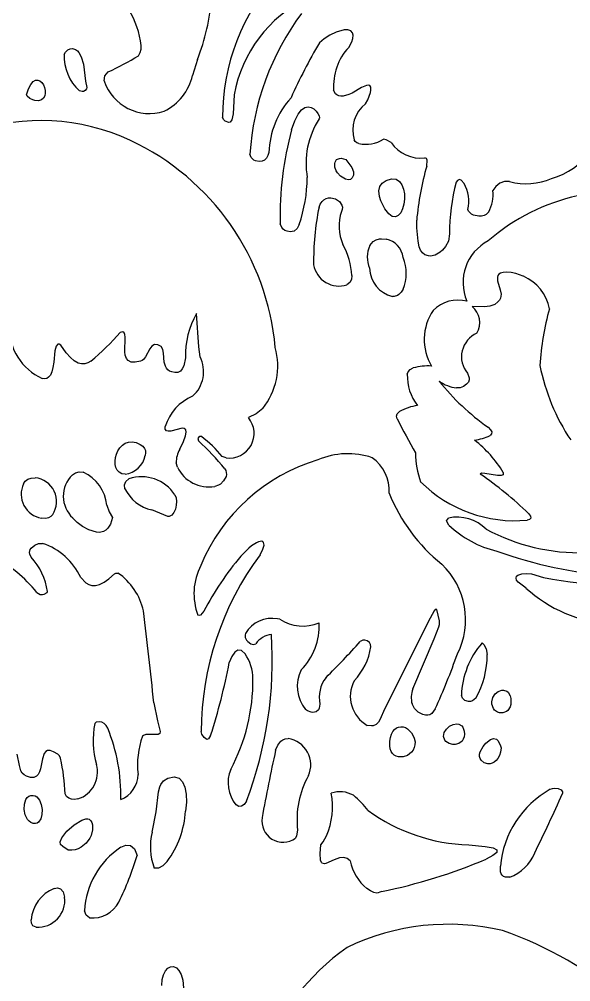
# Model space of a CAD drawing. Extents: x 0.98 to 3.75, y 0.23 to 4.49.
# Drawn here: x 1.986 to 2.549, y 1.894 to 2.877 of the extents above; entities that cross this region are included whole.
import ezdxf

# ---------------------------------------------------------------- set-up
doc = ezdxf.new("R2010")
doc.units = 0
doc.header["$MEASUREMENT"] = 0
doc.layers.add('Arc', color=6, linetype='CONTINUOUS')
doc.layers.add('Line', color=1, linetype='CONTINUOUS')

msp = doc.modelspace()

# ---------------------------------------------------------------- linework, layer by layer
at = {"layer": 'Arc', "color": 0, "true_color": 0x000000}
for centre, radius, start, end in [((2.40968, 2.77714), 0.21643, 137.80772, 179.99827), ((1.98276, 2.91087), 0.19938, -22.02113, -3.2654), ((2.33816, 2.77687), 0.13488, 115.77251, 170.09635), ((2.01167, 2.83705), 0.0996, 7.62685, 30.1445), ((2.48987, 2.72232), 0.26919, 143.33181, 176.34958), ((2.75728, 2.57696), 0.54084, 149.30226, 156.00184), ((2.07877, 2.83909), 0.04707, 177.35516, -132.20333), ((1.96892, 3.06308), 0.26272, -65.79569, -58.15488), ((2.3651, 2.80874), 0.05856, 137.30168, -175.94522), ((2.11876, 2.82963), 0.04878, -161.48237, -72.08093), ((2.1092, 2.83247), 0.05505, -63.49316, -13.44306), ((2.32675, 2.73887), 0.08608, 137.59549, 178.53605), ((2.36054, 2.76393), 0.03439, 128.23294, -163.2674), ((2.5061, 2.79266), 0.08134, -73.50386, -4.49668), ((2.0082, 2.55855), 0.21509, 64.95363, 152.01339), ((2.36096, 2.73011), 0.08248, 146.7087, -169.74607), ((2.59528, 2.67492), 0.34328, 164.91292, -178.90729), ((1.98926, 2.51907), 0.25888, 5.07271, 64.85653), ((2.33926, 2.784), 0.0345, -101.32539, -58.12945), ((2.39533, 2.77135), 0.036, -146.30796, -82.7163), ((2.68051, 2.6473), 0.29011, 163.9904, 175.12215), ((2.12334, 2.71748), 0.15647, -18.62634, -0.75202), ((2.50336, 2.77283), 0.06365, -105.77368, -66.05296), ((2.63801, 2.65753), 0.21311, 165.52424, 179.87068), ((2.40993, 2.6916), 0.03477, -14.44853, 30.90554), ((2.60048, 2.49474), 0.20708, 73.92126, 131.0389), ((2.43009, 2.69874), 0.03939, -27.67968, 4.95358), ((2.55103, 2.63121), 0.26479, 168.24472, -178.96936), ((2.36064, 2.66611), 0.04832, 162.31839, -157.02006), ((2.2522, 2.61163), 0.07321, 2.92699, 29.11118), ((2.36951, 2.63399), 0.02852, 154.84761, -157.19033), ((2.35643, 2.63177), 0.02119, 5.5987, 79.78583), ((2.48681, 2.60834), 0.04808, 117.62305, -156.54144), ((2.33898, 2.61772), 0.04178, -22.77157, 22.68979), ((2.3121, 2.63101), 0.02622, -169.99063, -71.90321), ((2.37428, 2.62413), 0.03108, -177.78627, -104.23933), ((2.48237, 2.57309), 0.04536, 10.86253, 66.70619), ((2.43348, 2.55502), 0.0354, 74.89921, 135.53104), ((2.23897, 2.53456), 0.08354, 149.80257, -177.98361), ((2.45187, 2.55021), 0.05274, 145.84787, -149.08623), ((2.43476, 2.56733), 0.02114, -30.55572, 51.36345), ((2.80869, 2.50464), 0.2921, 164.71745, 176.24115), ((2.03349, 2.56335), 0.05824, 179.42475, -114.51759), ((1.90816, 2.71309), 0.23851, -50.81951, -40.71965), ((2.46342, 2.53252), 0.02624, 113.50068, -140.0866), ((2.1799, 2.52337), 0.06975, -38.69104, 15.4555), ((2.14008, 2.51736), 0.03386, -47.90241, 26.63548), ((2.40303, 2.46676), 0.05647, 86.35354, 105.4738), ((2.72505, 2.56506), 0.21189, -168.76791, -146.3364), ((2.42978, 2.51286), 0.04792, 177.63975, -141.27343), ((2.43771, 2.541), 0.04068, -124.94004, -97.78162), ((2.60514, 2.66), 0.2441, -141.3822, -125.23463), ((2.18147, 2.44723), 0.04873, 112.55636, 163.08455), ((2.40166, 2.42389), 0.0597, 98.92871, 117.77559), ((2.20037, 2.45433), 0.02516, -97.83826, 39.75465), ((3.47421, 3.04482), 1.24397, -152.43387, -150.60987), ((2.11159, 2.36661), 0.10363, 38.19748, 54.56949), ((2.44348, 2.50184), 0.05482, -82.68008, -65.36642), ((2.37344, 2.34933), 0.12475, 31.46601, 51.87253), ((2.17181, 2.42526), 0.02571, 149.81635, -177.62808), ((1.92545, 2.19118), 0.3529, 40.03167, 46.41399), ((2.09105, 2.43626), 0.02372, -83.31311, -10.66272), ((2.34415, 2.24798), 0.18724, 106.63578, 157.56522), ((2.32117, 2.35484), 0.07874, 71.52508, 112.889), ((2.32101, 2.39543), 0.04235, -2.72437, 53.63628), ((2.47494, 2.43387), 0.0846, 179.68665, -159.86629), ((2.17926, 2.43525), 0.03553, -154.23594, -80.18152), ((1.99947, 2.38475), 0.02439, -33.00651, 83.88991), ((2.06116, 2.39019), 0.03038, 134.10151, -133.27037), ((2.03281, 2.37624), 0.04275, 6.35751, 64.48843), ((2.11074, 2.36944), 0.04059, 33.16493, 108.66157), ((2.21915, 2.07086), 0.41611, 46.49569, 55.26491), ((2.01295, 2.39241), 0.02514, 155.52679, -100.38643), ((2.1301, 2.41575), 0.04062, -153.74311, -102.85974), ((2.49206, 2.50269), 0.13753, -134.59079, -84.95036), ((2.53101, 2.46123), 0.18089, -157.98028, -129.04532), ((2.43222, 2.32482), 0.04391, 46.50139, 100.86462), ((2.49895, 2.43996), 0.10893, -133.28728, -103.64863), ((2.5576, 2.53212), 0.19959, -118.47401, -88.24987), ((1.98848, 2.2791), 0.06632, 25.07047, 71.37249), ((2.47841, 2.14788), 0.30702, 143.51835, 179.62922), ((2.62471, 2.75442), 0.44678, -109.81658, -78.69958), ((1.89094, 2.20045), 0.14527, 39.05077, 62.01116), ((1.9485, 2.28275), 0.06699, 8.74934, 42.35623), ((2.2264, 2.29087), 0.06226, 152.69079, -159.17515), ((2.46409, 2.11855), 0.32842, 140.17581, 151.99211), ((2.36366, 2.26427), 0.07773, -26.76215, 46.60056), ((2.0505, 2.2593), 0.06364, 12.53072, 55.44768), ((2.61937, 2.84044), 0.54228, -100.4691, -84.85023), ((2.5995, 2.40252), 0.1434, -132.28489, -94.54266), ((-6.7565, 1.22193), 8.93119, 6.153447, 6.759196), ((2.24327, 2.23488), 0.03062, 78.52507, 150.24237), ((2.27532, 2.30066), 0.04302, -123.16572, -67.40934), ((2.22875, 2.25745), 0.0632, -44.89177, 3.16558), ((1.8448, 2.22195), 0.39929, -20.98054, 3.90712), ((2.24623, 2.22606), 0.0233, 97.56664, 144.46235), ((1.65534, 2.85534), 0.91483, -45.29209, -42.12408), ((2.28258, 2.24553), 0.06277, -44.13301, -8.28507), ((2.52285, 2.18394), 0.0858, 138.81645, 178.03639), ((2.18198, 2.20423), 0.04237, -0.57252, 36.02212), ((1.79525, 2.45404), 0.67625, -24.54987, -19.41276), ((2.37452, 2.2281), 0.08894, -29.75219, 0.41709), ((1.59963, 2.33425), 0.61123, -17.95789, -10.73785), ((2.30631, 2.19612), 0.03681, 152.97742, -140.18651), ((2.03036, 2.20233), 0.194, -28.00255, 0.43563), ((2.32467, 2.18504), 0.03268, 141.99078, -167.5199), ((2.35804, 2.18595), 0.03431, 152.4341, -119.73824), ((2.41137, 2.18456), 0.02549, 159.48352, -165.356), ((2.15228, 2.14082), 0.09104, 169.00787, -164.34897), ((1.90136, 2.08355), 0.18827, -0.9392, 21.78637), ((2.19011, 2.11615), 0.08364, 159.73786, -173.15814), ((2.25613, 2.11595), 0.02722, -23.78073, 81.11579), ((1.82059, 2.07879), 0.21206, 2.02209, 11.93576), ((3.82059, 1.77963), 1.61181, 167.41681, 169.90994), ((2.03682, 2.10852), 0.02885, -71.97371, 15.57097), ((2.07899, 2.10645), 0.02808, -67.77848, -0.55177), ((2.23483, 2.09764), 0.03587, 157.70483, -140.78645), ((2.36013, 2.0603), 0.09083, 150.53948, -173.07936), ((2.22972, 2.07284), 0.07579, -22.86524, 10.72506), ((2.31323, 2.06012), 0.02831, 60.74145, 108.61512), ((2.26349, 2.00981), 0.09832, 37.12357, 49.71563), ((2.57651, 2.0037), 0.09998, 119.16461, 175.03075), ((1.21125, 2.66804), 1.45051, -26.27337, -23.62487), ((2.05805, 2.07507), 0.09774, -36.1831, -3.77877), ((2.45056, 2.22006), 0.18596, -125.75872, -91.83203), ((2.25507, 2.05856), 0.02164, 170.84023, -54.44963), ((2.18015, 2.03194), 0.06056, 165.33521, -159.36363), ((2.13663, 1.96185), 0.08443, 124.05463, 176.48819), ((2.47014, 2.0434), 0.04526, -68.8794, -22.65721), ((1.82837, 2.10475), 0.28929, -26.45117, -16.32018), ((2.37185, 2.02791), 0.04934, -168.3473, -129.18203), ((2.24678, 2.52668), 0.55093, -78.60423, -66.95356), ((2.03687, 1.95381), 0.03923, 113.30715, 174.28475), ((2.0047, 1.97773), 0.02763, -93.56429, 6.66559), ((2.06104, 1.98915), 0.02949, -96.66005, -26.71927), ((2.42404, 1.71469), 0.23847, 76.68335, 115.76033), ((2.35139, 1.5796), 0.38869, 49.29937, 70.83895), ((2.45257, 1.74045), 0.23064, 124.96312, 160.98772)]:
    msp.add_arc(centre, radius, start, end, dxfattribs=at)
at = {"layer": 'Line', "color": 0, "true_color": 0x000000}
for p, q in [((2.30274, 2.861), (2.2971, 2.8573)), ((2.30925, 2.86412), (2.30274, 2.861)), ((2.31737, 2.86641), (2.30925, 2.86412)), ((2.3213, 2.86638), (2.31737, 2.86641)), ((2.3241, 2.86531), (2.3213, 2.86638)), ((2.32584, 2.86339), (2.3241, 2.86531)), ((2.32657, 2.86078), (2.32584, 2.86339)), ((2.32635, 2.85766), (2.32657, 2.86078)), ((2.1102, 2.84662), (2.11039, 2.85027)), ((2.2971, 2.8573), (2.29222, 2.85306)), ((2.32206, 2.84846), (2.32525, 2.85422)), ((2.32525, 2.85422), (2.32635, 2.85766)), ((2.03175, 2.84127), (2.03294, 2.84356)), ((2.03294, 2.84356), (2.03536, 2.84585)), ((2.03536, 2.84585), (2.03767, 2.84709)), ((2.03767, 2.84709), (2.04014, 2.84739)), ((2.04014, 2.84739), (2.04321, 2.84617)), ((2.04321, 2.84617), (2.04512, 2.8448)), ((2.04512, 2.8448), (2.04672, 2.84312)), ((2.04672, 2.84312), (2.04912, 2.83894)), ((2.10754, 2.83991), (2.10928, 2.84317)), ((2.10928, 2.84317), (2.1102, 2.84662)), ((2.04912, 2.83894), (2.05123, 2.83121)), ((2.05123, 2.83121), (2.05336, 2.81403)), ((2.16759, 2.83611), (2.16275, 2.81968)), ((2.07325, 2.81926), (2.07663, 2.82346)), ((1.99526, 2.80615), (1.99759, 2.81064)), ((1.99759, 2.81064), (2.00001, 2.81348)), ((2.00001, 2.81348), (2.00242, 2.81488)), ((2.00242, 2.81488), (2.00474, 2.81505)), ((2.00474, 2.81505), (2.0069, 2.81419)), ((2.0069, 2.81419), (2.00881, 2.8125)), ((2.00881, 2.8125), (2.0104, 2.81019)), ((2.05336, 2.81403), (2.05465, 2.80733)), ((2.07251, 2.81413), (2.07325, 2.81926)), ((1.99308, 2.79981), (1.99526, 2.80615)), ((2.0104, 2.81019), (2.01158, 2.80747)), ((2.01158, 2.80747), (2.01227, 2.80454)), ((2.01239, 2.80161), (2.01187, 2.79888)), ((2.01227, 2.80454), (2.01239, 2.80161)), ((2.05008, 2.80337), (2.04715, 2.80423)), ((2.05147, 2.80355), (2.05008, 2.80337)), ((2.05323, 2.80444), (2.05147, 2.80355)), ((2.05437, 2.80599), (2.05323, 2.80444)), ((2.05465, 2.80733), (2.05437, 2.80599)), ((2.30868, 2.80107), (2.30669, 2.8046)), ((2.31011, 2.79982), (2.30868, 2.80107)), ((2.32563, 2.80181), (2.32215, 2.80017)), ((2.33518, 2.80744), (2.32563, 2.80181)), ((2.34009, 2.80959), (2.33518, 2.80744)), ((2.3426, 2.80989), (2.34009, 2.80959)), ((2.34175, 2.79474), (2.34435, 2.80233)), ((2.34356, 2.8096), (2.3426, 2.80989)), ((2.34474, 2.80796), (2.34356, 2.8096)), ((2.34435, 2.80233), (2.3448, 2.80468)), ((2.3448, 2.80468), (2.34474, 2.80796)), ((1.99381, 2.79856), (1.99308, 2.79981)), ((1.99663, 2.79632), (1.99381, 2.79856)), ((1.99955, 2.79474), (1.99663, 2.79632)), ((2.00167, 2.79409), (1.99955, 2.79474)), ((2.00559, 2.79396), (2.00167, 2.79409)), ((2.00855, 2.79485), (2.00559, 2.79396)), ((2.01061, 2.79656), (2.00855, 2.79485)), ((2.01187, 2.79888), (2.01061, 2.79656)), ((2.20528, 2.80007), (2.20425, 2.78064)), ((2.31185, 2.79896), (2.31011, 2.79982)), ((2.31391, 2.79853), (2.31185, 2.79896)), ((2.3163, 2.79856), (2.31391, 2.79853)), ((2.32215, 2.80017), (2.3163, 2.79856)), ((2.33926, 2.79094), (2.34175, 2.79474)), ((2.27056, 2.78018), (2.27403, 2.78451)), ((2.27403, 2.78451), (2.27746, 2.78688)), ((2.27746, 2.78688), (2.28075, 2.78762)), ((2.28075, 2.78762), (2.28381, 2.78707)), ((2.28381, 2.78707), (2.28654, 2.78556)), ((2.28654, 2.78556), (2.28885, 2.78343)), ((2.28885, 2.78343), (2.29064, 2.78101)), ((2.29064, 2.78101), (2.29183, 2.77864)), ((2.19419, 2.77483), (2.19324, 2.77715)), ((2.19593, 2.77301), (2.19419, 2.77483)), ((2.1996, 2.77169), (2.19593, 2.77301)), ((2.20115, 2.7722), (2.1996, 2.77169)), ((2.20284, 2.77448), (2.20115, 2.7722)), ((2.20425, 2.78064), (2.20284, 2.77448)), ((2.26383, 2.76427), (2.26712, 2.77354)), ((2.26712, 2.77354), (2.27056, 2.78018)), ((2.29183, 2.77864), (2.29232, 2.77665)), ((2.29232, 2.77665), (2.29202, 2.77538)), ((2.3288, 2.75235), (2.32761, 2.75403)), ((2.33042, 2.75105), (2.3288, 2.75235)), ((2.36029, 2.75416), (2.35748, 2.75471)), ((2.36538, 2.75138), (2.36029, 2.75416)), ((2.33249, 2.75018), (2.33042, 2.75105)), ((2.22247, 2.73589), (2.22122, 2.73946)), ((2.22509, 2.73337), (2.22247, 2.73589)), ((2.22702, 2.73259), (2.22509, 2.73337)), ((2.23076, 2.73193), (2.22702, 2.73259)), ((2.23379, 2.73223), (2.23076, 2.73193)), ((2.23621, 2.73339), (2.23379, 2.73223)), ((2.23811, 2.73532), (2.23621, 2.73339)), ((2.23957, 2.73792), (2.23811, 2.73532)), ((2.24069, 2.74107), (2.23957, 2.73792)), ((2.30813, 2.73139), (2.30973, 2.73389)), ((2.30973, 2.73389), (2.31254, 2.73514)), ((2.31254, 2.73514), (2.31439, 2.73519)), ((2.31439, 2.73519), (2.31901, 2.73387)), ((2.31901, 2.73387), (2.32519, 2.72591)), ((2.4013, 2.73489), (2.3999, 2.73565)), ((2.40199, 2.73321), (2.4013, 2.73489)), ((2.40165, 2.72731), (2.40199, 2.73321)), ((2.30778, 2.72981), (2.30813, 2.73139)), ((2.308, 2.72619), (2.30778, 2.72981)), ((2.30943, 2.72231), (2.308, 2.72619)), ((2.3106, 2.72039), (2.30943, 2.72231)), ((2.32519, 2.72591), (2.32689, 2.72138)), ((2.31386, 2.71683), (2.3106, 2.72039)), ((2.31863, 2.71389), (2.31386, 2.71683)), ((2.32201, 2.71325), (2.31863, 2.71389)), ((2.3238, 2.71367), (2.32201, 2.71325)), ((2.32577, 2.71535), (2.3238, 2.71367)), ((2.32682, 2.71802), (2.32577, 2.71535)), ((2.32689, 2.72138), (2.32682, 2.71802)), ((2.3562, 2.70977), (2.36031, 2.71251)), ((2.36031, 2.71251), (2.3659, 2.71413)), ((2.3659, 2.71413), (2.37042, 2.71372)), ((2.37042, 2.71372), (2.37392, 2.71163)), ((2.4332, 2.71257), (2.43167, 2.7108)), ((2.435, 2.71339), (2.4332, 2.71257)), ((2.43675, 2.71273), (2.435, 2.71339)), ((2.43977, 2.70946), (2.43675, 2.71273)), ((2.35276, 2.70213), (2.35375, 2.70624)), ((2.35375, 2.70624), (2.3562, 2.70977)), ((2.37392, 2.71163), (2.37646, 2.70822)), ((2.37646, 2.70822), (2.37811, 2.70383)), ((2.37811, 2.70383), (2.37893, 2.69882)), ((2.47221, 2.70647), (2.46933, 2.70214)), ((2.47644, 2.70984), (2.47221, 2.70647)), ((2.4811, 2.71137), (2.47644, 2.70984)), ((2.48606, 2.71158), (2.4811, 2.71137)), ((2.29482, 2.69105), (2.29685, 2.69292)), ((2.29685, 2.69292), (2.29911, 2.69414)), ((2.29911, 2.69414), (2.30151, 2.69478)), ((2.30151, 2.69478), (2.30397, 2.69488)), ((2.30397, 2.69488), (2.30873, 2.6937)), ((2.30873, 2.6937), (2.31269, 2.69104)), ((2.35333, 2.69617), (2.35276, 2.70213)), ((2.3549, 2.69165), (2.35333, 2.69617)), ((2.37897, 2.69353), (2.37831, 2.68833)), ((2.37893, 2.69882), (2.37897, 2.69353)), ((2.29179, 2.68516), (2.2931, 2.68848)), ((2.2931, 2.68848), (2.29482, 2.69105)), ((2.31269, 2.69104), (2.31517, 2.68733)), ((2.31548, 2.68303), (2.31461, 2.68079)), ((2.31517, 2.68733), (2.31564, 2.68523)), ((2.31564, 2.68523), (2.31548, 2.68303)), ((2.35901, 2.68359), (2.3549, 2.69165)), ((2.36291, 2.67841), (2.35901, 2.68359)), ((2.377, 2.68355), (2.37511, 2.67956)), ((2.37831, 2.68833), (2.377, 2.68355)), ((2.44449, 2.68113), (2.4436, 2.68293)), ((2.36653, 2.67577), (2.36291, 2.67841)), ((2.36981, 2.67531), (2.36653, 2.67577)), ((2.37269, 2.67669), (2.36981, 2.67531)), ((2.37511, 2.67956), (2.37269, 2.67669)), ((2.44729, 2.67825), (2.44449, 2.68113)), ((2.44929, 2.67722), (2.44729, 2.67825)), ((2.45477, 2.67617), (2.44929, 2.67722)), ((2.45777, 2.67625), (2.45477, 2.67617)), ((2.46024, 2.67676), (2.45777, 2.67625)), ((2.46222, 2.67766), (2.46024, 2.67676)), ((2.46497, 2.68044), (2.46222, 2.67766)), ((2.25377, 2.66439), (2.25206, 2.66838)), ((2.25518, 2.66281), (2.25377, 2.66439)), ((2.26938, 2.6635), (2.26632, 2.66094)), ((2.27162, 2.66751), (2.26938, 2.6635)), ((2.39145, 2.66422), (2.39145, 2.67197)), ((2.39284, 2.65056), (2.39145, 2.66422)), ((2.25703, 2.66156), (2.25518, 2.66281)), ((2.25936, 2.66069), (2.25703, 2.66156)), ((2.26222, 2.66024), (2.25936, 2.66069)), ((2.26441, 2.66033), (2.26222, 2.66024)), ((2.26632, 2.66094), (2.26441, 2.66033)), ((2.4249, 2.65801), (2.42379, 2.6505)), ((2.34369, 2.64611), (2.34698, 2.65012)), ((2.34698, 2.65012), (2.35, 2.65194)), ((2.35, 2.65194), (2.35364, 2.65293)), ((2.35364, 2.65293), (2.35568, 2.65309)), ((2.35568, 2.65309), (2.36019, 2.65263)), ((2.39409, 2.6449), (2.39284, 2.65056)), ((2.39542, 2.64155), (2.39409, 2.6449)), ((2.42102, 2.64523), (2.41783, 2.64145)), ((2.42379, 2.6505), (2.42102, 2.64523)), ((2.39732, 2.63874), (2.39542, 2.64155)), ((2.39993, 2.63667), (2.39732, 2.63874)), ((2.40339, 2.63553), (2.39993, 2.63667)), ((2.40549, 2.63536), (2.40339, 2.63553)), ((2.41028, 2.63614), (2.40549, 2.63536)), ((2.41539, 2.63924), (2.41028, 2.63614)), ((2.41783, 2.64145), (2.41539, 2.63924)), ((2.32531, 2.61537), (2.32477, 2.61157)), ((2.47429, 2.61541), (2.47377, 2.61379)), ((2.47538, 2.61677), (2.47429, 2.61541)), ((2.47714, 2.61783), (2.47538, 2.61677)), ((2.47968, 2.61856), (2.47714, 2.61783)), ((2.48309, 2.61892), (2.47968, 2.61856)), ((2.48787, 2.61867), (2.48309, 2.61892)), ((2.4928, 2.61761), (2.48787, 2.61867)), ((2.5003, 2.61475), (2.4928, 2.61761)), ((2.32314, 2.60845), (2.32024, 2.60609)), ((2.32477, 2.61157), (2.32314, 2.60845)), ((2.47377, 2.61379), (2.47402, 2.60996)), ((2.47402, 2.60996), (2.47679, 2.60095)), ((2.37182, 2.59518), (2.36852, 2.59413)), ((2.37324, 2.59606), (2.37182, 2.59518)), ((2.37564, 2.59844), (2.37324, 2.59606)), ((2.3775, 2.60155), (2.37564, 2.59844)), ((2.47679, 2.60095), (2.47767, 2.5964)), ((2.47767, 2.5964), (2.4771, 2.59223)), ((2.36852, 2.59413), (2.36664, 2.594)), ((2.47117, 2.58608), (2.46602, 2.5841)), ((2.47444, 2.58864), (2.47117, 2.58608)), ((2.47601, 2.59038), (2.47444, 2.58864)), ((2.4771, 2.59223), (2.47601, 2.59038)), ((2.16901, 2.54255), (2.16677, 2.57657)), ((2.46066, 2.58364), (2.44795, 2.58384)), ((2.46602, 2.5841), (2.46066, 2.58364)), ((2.09138, 2.55793), (2.08893, 2.5575)), ((2.0929, 2.55709), (2.09138, 2.55793)), ((2.0937, 2.55519), (2.0929, 2.55709)), ((2.09397, 2.55245), (2.0937, 2.55519)), ((2.02523, 2.54541), (2.02356, 2.5433)), ((2.02661, 2.54557), (2.02523, 2.54541)), ((2.02819, 2.54439), (2.02661, 2.54557)), ((2.09355, 2.53761), (2.09397, 2.55245)), ((2.02209, 2.53861), (2.02102, 2.52703)), ((2.02356, 2.5433), (2.02209, 2.53861)), ((2.03367, 2.53663), (2.02819, 2.54439)), ((2.03798, 2.53171), (2.03367, 2.53663)), ((2.09404, 2.53403), (2.09355, 2.53761)), ((2.11924, 2.5408), (2.11481, 2.5325)), ((2.12125, 2.54343), (2.11924, 2.5408)), ((2.1238, 2.54494), (2.12125, 2.54343)), ((2.12716, 2.54485), (2.1238, 2.54494)), ((2.13068, 2.54305), (2.12716, 2.54485)), ((2.13245, 2.54006), (2.13068, 2.54305)), ((2.13318, 2.53612), (2.13245, 2.54006)), ((2.13385, 2.52709), (2.13318, 2.53612)), ((2.17035, 2.53254), (2.16901, 2.54255)), ((2.02102, 2.52703), (2.02019, 2.52143)), ((2.04201, 2.52826), (2.03798, 2.53171)), ((2.04578, 2.52616), (2.04201, 2.52826)), ((2.04932, 2.52525), (2.04578, 2.52616)), ((2.05583, 2.52642), (2.05267, 2.52539)), ((2.05884, 2.52821), (2.05583, 2.52642)), ((2.09516, 2.53095), (2.09404, 2.53403)), ((2.09708, 2.52859), (2.09516, 2.53095)), ((2.10002, 2.52718), (2.09708, 2.52859)), ((2.10416, 2.52693), (2.10002, 2.52718)), ((2.10969, 2.52806), (2.10416, 2.52693)), ((2.11124, 2.52875), (2.10969, 2.52806)), ((2.11258, 2.52976), (2.11124, 2.52875)), ((2.11481, 2.5325), (2.11258, 2.52976)), ((2.13495, 2.52285), (2.13385, 2.52709)), ((2.15549, 2.53162), (2.15369, 2.52338)), ((2.01903, 2.51708), (2.01756, 2.51387)), ((2.02019, 2.52143), (2.01903, 2.51708)), ((2.05267, 2.52539), (2.04932, 2.52525)), ((2.13595, 2.52099), (2.13495, 2.52285)), ((2.13734, 2.51936), (2.13595, 2.52099)), ((2.1392, 2.51802), (2.13734, 2.51936)), ((2.14161, 2.51703), (2.1392, 2.51802)), ((2.14462, 2.51644), (2.14161, 2.51703)), ((2.14781, 2.51664), (2.14462, 2.51644)), ((2.15032, 2.51795), (2.14781, 2.51664)), ((2.15225, 2.52025), (2.15032, 2.51795)), ((2.15369, 2.52338), (2.15225, 2.52025)), ((2.3819, 2.51483), (2.38281, 2.51734)), ((2.38281, 2.51734), (2.38477, 2.51948)), ((2.38477, 2.51948), (2.38796, 2.52118)), ((2.44329, 2.51569), (2.44507, 2.51118)), ((2.01167, 2.51005), (2.00932, 2.51035)), ((2.01385, 2.51047), (2.01167, 2.51005)), ((2.01582, 2.5117), (2.01385, 2.51047)), ((2.01756, 2.51387), (2.01582, 2.5117)), ((2.4442, 2.50675), (2.44232, 2.50447)), ((2.44506, 2.50897), (2.4442, 2.50675)), ((2.44507, 2.51118), (2.44506, 2.50897)), ((2.43571, 2.50094), (2.4322, 2.5007)), ((2.4391, 2.50214), (2.43571, 2.50094)), ((2.44232, 2.50447), (2.4391, 2.50214)), ((2.23434, 2.47977), (2.22778, 2.47413)), ((2.3716, 2.4744), (2.37384, 2.47672)), ((2.22778, 2.47413), (2.21971, 2.47042)), ((2.3709, 2.47189), (2.3716, 2.4744)), ((2.37146, 2.46914), (2.3709, 2.47189)), ((2.13486, 2.45856), (2.13485, 2.46141)), ((2.13594, 2.45702), (2.13486, 2.45856)), ((2.13785, 2.45652), (2.13594, 2.45702)), ((2.14038, 2.45676), (2.13785, 2.45652)), ((2.15208, 2.45958), (2.14038, 2.45676)), ((2.15428, 2.45932), (2.15208, 2.45958)), ((2.15573, 2.45812), (2.15428, 2.45932)), ((2.15621, 2.45569), (2.15573, 2.45812)), ((2.46431, 2.46062), (2.4668, 2.45803)), ((2.4668, 2.45803), (2.46808, 2.45577)), ((2.15336, 2.44601), (2.1555, 2.45175)), ((2.1555, 2.45175), (2.15621, 2.45569)), ((2.16866, 2.45029), (2.16816, 2.44899)), ((2.16816, 2.44899), (2.16875, 2.4468)), ((2.17007, 2.45132), (2.16866, 2.45029)), ((2.17167, 2.45105), (2.17007, 2.45132)), ((2.46798, 2.45378), (2.46633, 2.45201)), ((2.46808, 2.45577), (2.46798, 2.45378)), ((2.08656, 2.4365), (2.08857, 2.43958)), ((2.08857, 2.43958), (2.09105, 2.44219)), ((2.09105, 2.44219), (2.09396, 2.44419)), ((2.09396, 2.44419), (2.09728, 2.44542)), ((2.09728, 2.44542), (2.10097, 2.44574)), ((2.10097, 2.44574), (2.10501, 2.44499)), ((2.10501, 2.44499), (2.10936, 2.44303)), ((2.10936, 2.44303), (2.11191, 2.44115)), ((2.11191, 2.44115), (2.1136, 2.43905)), ((2.1136, 2.43905), (2.11452, 2.43677)), ((2.14958, 2.43818), (2.15336, 2.44601)), ((2.08355, 2.42598), (2.08402, 2.42955)), ((2.08402, 2.42955), (2.08503, 2.43311)), ((2.08503, 2.43311), (2.08656, 2.4365)), ((2.11474, 2.43436), (2.11436, 2.43187)), ((2.11452, 2.43677), (2.11474, 2.43436)), ((2.19694, 2.4294), (2.19304, 2.43069)), ((2.08366, 2.42255), (2.08355, 2.42598)), ((2.08437, 2.41941), (2.08366, 2.42255)), ((2.08571, 2.4167), (2.08437, 2.41941)), ((2.14726, 2.41981), (2.14611, 2.42419)), ((2.19566, 2.41817), (2.19664, 2.41636)), ((1.99457, 2.40751), (1.99793, 2.40872)), ((1.99793, 2.40872), (2.00207, 2.409)), ((2.04001, 2.41201), (2.04331, 2.41413)), ((2.04331, 2.41413), (2.04707, 2.41512)), ((2.04707, 2.41512), (2.05122, 2.41482)), ((2.08772, 2.41458), (2.08571, 2.4167)), ((2.09041, 2.41319), (2.08772, 2.41458)), ((2.09381, 2.4127), (2.09041, 2.41319)), ((2.09466, 2.40527), (2.09775, 2.4079)), ((2.19697, 2.41041), (2.19445, 2.40581)), ((2.19664, 2.41636), (2.19736, 2.4125)), ((2.19736, 2.4125), (2.19697, 2.41041)), ((2.4577, 2.41363), (2.45624, 2.41282)), ((2.46084, 2.41349), (2.4577, 2.41363)), ((2.47405, 2.41123), (2.46084, 2.41349)), ((2.47764, 2.41117), (2.47405, 2.41123)), ((2.47978, 2.41211), (2.47764, 2.41117)), ((2.47985, 2.41445), (2.47978, 2.41211)), ((1.99007, 2.40282), (1.99196, 2.4055)), ((1.99196, 2.4055), (1.99457, 2.40751)), ((2.0932, 2.40187), (2.09466, 2.40527)), ((2.09368, 2.39778), (2.0932, 2.40187)), ((2.18921, 2.40134), (2.18532, 2.40024)), ((2.19105, 2.40242), (2.18921, 2.40134)), ((2.19445, 2.40581), (2.19105, 2.40242)), ((2.14472, 2.39165), (2.14594, 2.38865)), ((2.14594, 2.38865), (2.14638, 2.38494)), ((2.0753, 2.38097), (2.07768, 2.37429)), ((2.1461, 2.38091), (2.14516, 2.37696)), ((2.14638, 2.38494), (2.1461, 2.38091)), ((2.01801, 2.3694), (2.01566, 2.36801)), ((2.01993, 2.37146), (2.01801, 2.3694)), ((2.07768, 2.37429), (2.081, 2.36831)), ((2.081, 2.36831), (2.07885, 2.36157)), ((2.13739, 2.36944), (2.12106, 2.37615)), ((2.13887, 2.36952), (2.13739, 2.36944)), ((2.14149, 2.37087), (2.13887, 2.36952)), ((2.14361, 2.37348), (2.14149, 2.37087)), ((2.14516, 2.37696), (2.14361, 2.37348)), ((2.5056, 2.37268), (2.50755, 2.36991)), ((2.50755, 2.36991), (2.50784, 2.36787)), ((2.0129, 2.36742), (2.00842, 2.36768)), ((2.01566, 2.36801), (2.0129, 2.36742)), ((2.04476, 2.36334), (2.04033, 2.36807)), ((2.05028, 2.35922), (2.04476, 2.36334)), ((2.05695, 2.35588), (2.05028, 2.35922)), ((2.07885, 2.36157), (2.07632, 2.35758)), ((2.42189, 2.36511), (2.42394, 2.36794)), ((2.42426, 2.36066), (2.42189, 2.36511)), ((2.50665, 2.36649), (2.50417, 2.3657)), ((2.50784, 2.36787), (2.50665, 2.36649)), ((2.06483, 2.35347), (2.05695, 2.35588)), ((2.06783, 2.35317), (2.06483, 2.35347)), ((2.07188, 2.3541), (2.06783, 2.35317)), ((2.07425, 2.35555), (2.07188, 2.3541)), ((2.07632, 2.35758), (2.07425, 2.35555)), ((1.99805, 2.3373), (2.00156, 2.34024)), ((2.00156, 2.34024), (2.00556, 2.34179)), ((2.00556, 2.34179), (2.00967, 2.34195)), ((2.22298, 2.33951), (2.22014, 2.33716)), ((2.22793, 2.34273), (2.22298, 2.33951)), ((2.23, 2.34364), (2.22793, 2.34273)), ((2.23325, 2.34413), (2.23, 2.34364)), ((2.23439, 2.34374), (2.23325, 2.34413)), ((2.23519, 2.34294), (2.23439, 2.34374)), ((2.23448, 2.33597), (2.23565, 2.34018)), ((2.23565, 2.34018), (2.23519, 2.34294)), ((1.99636, 2.33261), (1.99702, 2.33574)), ((1.99661, 2.33104), (1.99636, 2.33261)), ((1.99801, 2.32789), (1.99661, 2.33104)), ((1.99702, 2.33574), (1.99805, 2.3373)), ((2.22014, 2.33716), (2.21185, 2.32889)), ((2.23155, 2.33042), (2.23448, 2.33597)), ((2.0774, 2.30591), (2.08308, 2.31106)), ((2.08308, 2.31106), (2.08451, 2.31172)), ((2.08451, 2.31172), (2.08659, 2.31171)), ((2.49331, 2.30841), (2.49475, 2.3097)), ((2.49475, 2.3097), (2.49877, 2.31093)), ((2.49877, 2.31093), (2.50389, 2.31141)), ((2.50389, 2.31141), (2.50868, 2.31096)), ((2.50868, 2.31096), (2.52083, 2.30719)), ((2.04856, 2.30721), (2.0538, 2.30182)), ((2.0538, 2.30182), (2.05677, 2.30004)), ((2.05677, 2.30004), (2.06005, 2.29904)), ((2.0637, 2.29899), (2.06777, 2.30002)), ((2.06777, 2.30002), (2.07232, 2.30228)), ((2.07232, 2.30228), (2.0774, 2.30591)), ((2.49293, 2.30635), (2.49331, 2.30841)), ((2.49331, 2.30457), (2.49293, 2.30635)), ((2.49499, 2.30229), (2.49331, 2.30457)), ((2.50303, 2.29644), (2.49499, 2.30229)), ((2.00375, 2.29196), (2.00709, 2.28995)), ((2.00709, 2.28995), (2.00967, 2.28976)), ((2.00967, 2.28976), (2.0111, 2.29011)), ((2.0111, 2.29011), (2.01429, 2.29188)), ((2.01429, 2.29188), (2.01472, 2.29294)), ((2.06005, 2.29904), (2.0637, 2.29899)), ((2.17413, 2.27278), (2.17071, 2.26887)), ((2.40935, 2.2732), (2.40522, 2.26555)), ((2.41047, 2.27445), (2.40935, 2.2732)), ((2.41191, 2.27457), (2.41047, 2.27445)), ((2.41469, 2.26288), (2.41191, 2.27457)), ((2.16935, 2.26829), (2.16821, 2.26874)), ((2.17071, 2.26887), (2.16935, 2.26829)), ((2.25178, 2.26464), (2.24937, 2.26489)), ((2.40522, 2.26555), (2.35874, 2.17273)), ((2.41457, 2.25927), (2.41469, 2.26288)), ((2.40936, 2.24469), (2.41398, 2.25686)), ((2.41398, 2.25686), (2.41457, 2.25927)), ((2.21669, 2.25008), (2.21625, 2.24868)), ((2.21625, 2.24868), (2.21633, 2.24587)), ((2.21633, 2.24587), (2.21776, 2.24311)), ((2.21776, 2.24311), (2.21902, 2.24177)), ((2.21902, 2.24177), (2.22219, 2.23956)), ((2.33655, 2.24319), (2.33387, 2.24172)), ((2.33866, 2.24328), (2.33655, 2.24319)), ((2.34107, 2.24247), (2.33866, 2.24328)), ((2.34323, 2.24088), (2.34107, 2.24247)), ((2.3444, 2.23888), (2.34323, 2.24088)), ((2.3875, 2.1935), (2.40936, 2.24469)), ((2.20585, 2.23095), (2.20289, 2.22658)), ((2.20905, 2.2331), (2.20585, 2.23095)), ((2.21251, 2.23262), (2.20905, 2.2331)), ((2.21625, 2.22915), (2.21251, 2.23262)), ((2.22219, 2.23956), (2.2249, 2.23894)), ((2.2249, 2.23894), (2.22727, 2.2396)), ((2.34469, 2.23649), (2.3444, 2.23888)), ((2.45828, 2.24044), (2.46008, 2.23872)), ((2.46008, 2.23872), (2.46248, 2.2343)), ((2.46248, 2.2343), (2.46345, 2.22875)), ((2.20289, 2.22658), (2.20015, 2.22037)), ((2.47469, 2.1909), (2.47823, 2.19214)), ((2.47823, 2.19214), (2.48002, 2.19223)), ((2.48002, 2.19223), (2.48335, 2.1912)), ((2.43814, 2.18399), (2.4371, 2.18688)), ((2.44074, 2.18175), (2.43814, 2.18399)), ((2.44434, 2.18067), (2.44074, 2.18175)), ((2.45173, 2.18397), (2.44843, 2.18139)), ((2.46822, 2.18032), (2.46925, 2.18479)), ((2.46925, 2.18479), (2.47155, 2.18839)), ((2.47155, 2.18839), (2.47469, 2.1909)), ((2.48335, 2.1912), (2.48479, 2.19005)), ((2.48479, 2.19005), (2.48693, 2.18632)), ((2.48693, 2.18632), (2.48753, 2.1837)), ((2.48753, 2.1837), (2.48748, 2.1777)), ((2.12324, 2.17928), (2.12682, 2.16075)), ((2.2799, 2.17118), (2.27803, 2.17256)), ((2.29122, 2.17211), (2.28873, 2.16999)), ((2.29207, 2.17371), (2.29122, 2.17211)), ((2.29276, 2.17798), (2.29207, 2.17371)), ((2.35874, 2.17273), (2.35419, 2.16247)), ((2.38909, 2.17333), (2.38671, 2.17812)), ((2.39309, 2.16954), (2.38909, 2.17333)), ((2.41037, 2.17307), (2.40684, 2.16843)), ((2.44648, 2.18076), (2.44434, 2.18067)), ((2.44843, 2.18139), (2.44648, 2.18076)), ((2.46832, 2.17773), (2.46822, 2.18032)), ((2.46975, 2.17352), (2.46832, 2.17773)), ((2.47095, 2.1719), (2.46975, 2.17352)), ((2.47405, 2.16967), (2.47095, 2.1719)), ((2.48682, 2.17526), (2.48452, 2.17158)), ((2.48748, 2.1777), (2.48682, 2.17526)), ((2.28366, 2.16957), (2.2799, 2.17118)), ((2.28547, 2.16934), (2.28366, 2.16957)), ((2.28873, 2.16999), (2.28547, 2.16934)), ((2.35419, 2.16247), (2.35234, 2.1595)), ((2.39781, 2.16721), (2.39309, 2.16954)), ((2.40046, 2.16653), (2.39781, 2.16721)), ((2.40281, 2.1665), (2.40046, 2.16653)), ((2.40492, 2.16713), (2.40281, 2.1665)), ((2.40684, 2.16843), (2.40492, 2.16713)), ((2.47582, 2.16908), (2.47405, 2.16967)), ((2.4795, 2.16897), (2.47582, 2.16908)), ((2.48299, 2.17033), (2.4795, 2.16897)), ((2.48452, 2.17158), (2.48299, 2.17033)), ((2.06417, 2.15944), (2.06291, 2.15818)), ((2.06727, 2.15992), (2.06417, 2.15944)), ((2.06998, 2.15953), (2.06727, 2.15992)), ((2.07234, 2.15829), (2.06998, 2.15953)), ((2.0744, 2.15625), (2.07234, 2.15829)), ((2.07618, 2.15342), (2.0744, 2.15625)), ((2.12682, 2.16075), (2.12981, 2.14997)), ((2.34529, 2.1556), (2.34103, 2.15616)), ((2.34707, 2.15584), (2.34529, 2.1556)), ((2.35003, 2.1572), (2.34707, 2.15584)), ((2.35234, 2.1595), (2.35003, 2.1572)), ((2.36718, 2.15), (2.3689, 2.1521)), ((2.3689, 2.1521), (2.37087, 2.15359)), ((2.37087, 2.15359), (2.37302, 2.1545)), ((2.37302, 2.1545), (2.37529, 2.15484)), ((2.37529, 2.15484), (2.37761, 2.15464)), ((2.37761, 2.15464), (2.37992, 2.15391)), ((2.37992, 2.15391), (2.38214, 2.15268)), ((2.38214, 2.15268), (2.38609, 2.14875)), ((2.41962, 2.14887), (2.42187, 2.15247)), ((2.42187, 2.15247), (2.42507, 2.15528)), ((2.42507, 2.15528), (2.42878, 2.15709)), ((2.42878, 2.15709), (2.43257, 2.15769)), ((2.43257, 2.15769), (2.43435, 2.15748)), ((2.43435, 2.15748), (2.43744, 2.15588)), ((2.43744, 2.15588), (2.43863, 2.15445)), ((2.43863, 2.15445), (2.44003, 2.15018)), ((2.11254, 2.14604), (2.11164, 2.14511)), ((2.11505, 2.14703), (2.11254, 2.14604)), ((2.12755, 2.14687), (2.11505, 2.14703)), ((2.12934, 2.14782), (2.12755, 2.14687)), ((2.12981, 2.14997), (2.12934, 2.14782)), ((2.17206, 2.1473), (2.1714, 2.14986)), ((2.1744, 2.1438), (2.17206, 2.1473)), ((2.17714, 2.14176), (2.1744, 2.1438)), ((2.17914, 2.14256), (2.17714, 2.14176)), ((2.18108, 2.1458), (2.17914, 2.14256)), ((2.25486, 2.14144), (2.25737, 2.1424)), ((2.25737, 2.1424), (2.26033, 2.14285)), ((2.36416, 2.13994), (2.36474, 2.14395)), ((2.36474, 2.14395), (2.36577, 2.14729)), ((2.36577, 2.14729), (2.36718, 2.15)), ((2.38609, 2.14875), (2.38768, 2.1461)), ((2.38768, 2.1461), (2.38892, 2.143)), ((2.38892, 2.143), (2.38976, 2.1395)), ((2.41886, 2.14481), (2.41899, 2.14684)), ((2.42007, 2.14129), (2.41886, 2.14481)), ((2.41899, 2.14684), (2.41962, 2.14887)), ((2.43977, 2.14448), (2.43896, 2.14213)), ((2.44014, 2.1473), (2.43977, 2.14448)), ((2.44003, 2.15018), (2.44014, 2.1473)), ((2.46666, 2.14193), (2.46988, 2.14286)), ((2.46988, 2.14286), (2.47295, 2.14202)), ((2.24749, 2.13077), (2.24957, 2.13599)), ((2.24957, 2.13599), (2.25275, 2.14001)), ((2.25275, 2.14001), (2.25486, 2.14144)), ((2.36409, 2.13527), (2.36416, 2.13994)), ((2.3645, 2.13215), (2.36409, 2.13527)), ((2.38894, 2.13349), (2.38778, 2.13098)), ((2.38962, 2.13633), (2.38894, 2.13349)), ((2.38976, 2.1395), (2.38962, 2.13633)), ((2.42128, 2.13986), (2.42007, 2.14129)), ((2.42455, 2.13772), (2.42128, 2.13986)), ((2.42851, 2.13672), (2.42455, 2.13772)), ((2.43057, 2.13669), (2.42851, 2.13672)), ((2.43452, 2.13769), (2.43057, 2.13669)), ((2.43777, 2.14023), (2.43452, 2.13769)), ((2.43896, 2.14213), (2.43777, 2.14023)), ((2.45633, 2.12908), (2.45925, 2.13466)), ((2.45925, 2.13466), (2.46197, 2.13815)), ((2.46197, 2.13815), (2.46666, 2.14193)), ((2.47295, 2.14202), (2.47436, 2.1408)), ((2.47436, 2.1408), (2.47678, 2.13648)), ((2.47678, 2.13648), (2.47775, 2.13328)), ((2.47775, 2.13328), (2.47702, 2.12901)), ((1.98592, 2.11526), (1.98374, 2.12682)), ((2.01137, 2.12757), (2.00955, 2.12196)), ((2.01282, 2.12948), (2.01137, 2.12757)), ((2.01481, 2.13053), (2.01282, 2.12948)), ((2.01747, 2.13053), (2.01481, 2.13053)), ((2.02093, 2.12931), (2.01747, 2.13053)), ((2.02533, 2.12666), (2.02093, 2.12931)), ((2.02693, 2.12499), (2.02533, 2.12666)), ((2.02807, 2.12265), (2.02693, 2.12499)), ((2.36542, 2.12955), (2.3645, 2.13215)), ((2.36679, 2.12745), (2.36542, 2.12955)), ((2.36851, 2.12584), (2.36679, 2.12745)), ((2.37052, 2.1247), (2.36851, 2.12584)), ((2.37274, 2.12402), (2.37052, 2.1247)), ((2.37751, 2.12398), (2.37274, 2.12402)), ((2.38221, 2.12562), (2.37751, 2.12398)), ((2.38622, 2.12882), (2.38221, 2.12562)), ((2.38778, 2.13098), (2.38622, 2.12882)), ((2.45569, 2.12442), (2.45571, 2.12666)), ((2.4562, 2.1224), (2.45569, 2.12442)), ((2.45571, 2.12666), (2.45633, 2.12908)), ((2.47437, 2.12257), (2.47259, 2.12032)), ((2.47587, 2.12546), (2.47437, 2.12257)), ((2.47702, 2.12901), (2.47587, 2.12546)), ((1.98756, 2.10978), (1.98592, 2.11526)), ((2.00955, 2.12196), (2.00756, 2.11184)), ((2.45717, 2.12063), (2.4562, 2.1224)), ((2.46019, 2.11803), (2.45717, 2.12063)), ((2.46416, 2.11691), (2.46019, 2.11803)), ((2.46632, 2.117), (2.46416, 2.11691)), ((2.46849, 2.11757), (2.46632, 2.117)), ((2.4706, 2.11867), (2.46849, 2.11757)), ((2.47259, 2.12032), (2.4706, 2.11867)), ((1.9889, 2.10747), (1.98756, 2.10978)), ((1.99072, 2.10559), (1.9889, 2.10747)), ((1.99314, 2.10423), (1.99072, 2.10559)), ((1.99739, 2.10307), (1.99314, 2.10423)), ((2.00072, 2.10314), (1.99739, 2.10307)), ((2.00328, 2.10424), (2.00072, 2.10314)), ((2.00518, 2.10618), (2.00328, 2.10424)), ((2.00656, 2.10878), (2.00518, 2.10618)), ((2.00756, 2.11184), (2.00656, 2.10878)), ((2.13731, 2.10225), (2.14384, 2.10361)), ((2.14384, 2.10361), (2.14889, 2.1023)), ((2.12778, 2.08841), (2.12926, 2.09356)), ((2.12926, 2.09356), (2.1303, 2.09584)), ((2.1303, 2.09584), (2.13317, 2.09966)), ((2.13317, 2.09966), (2.13731, 2.10225)), ((2.14889, 2.1023), (2.15256, 2.09869)), ((2.15256, 2.09869), (2.15495, 2.09315)), ((2.15495, 2.09315), (2.15618, 2.08604)), ((1.99387, 2.08247), (1.99552, 2.08382)), ((1.99552, 2.08382), (1.99752, 2.08459)), ((1.99752, 2.08459), (1.99989, 2.08468)), ((1.99989, 2.08468), (2.0019, 2.08417)), ((2.0019, 2.08417), (2.00367, 2.08314)), ((2.03412, 2.08377), (2.03252, 2.08627)), ((2.03626, 2.08191), (2.03412, 2.08377)), ((2.12545, 2.06802), (2.12778, 2.08841)), ((2.15618, 2.08604), (2.15635, 2.07774)), ((2.52779, 2.091), (2.53004, 2.09188)), ((2.53004, 2.09188), (2.53246, 2.09219)), ((2.53246, 2.09219), (2.53601, 2.09175)), ((2.53601, 2.09175), (2.53885, 2.09041)), ((2.53885, 2.09041), (2.54031, 2.08838)), ((2.54031, 2.08838), (2.54019, 2.08675)), ((1.99081, 2.07039), (1.99103, 2.0759)), ((1.99103, 2.0759), (1.99258, 2.08064)), ((1.99258, 2.08064), (1.99387, 2.08247)), ((2.00367, 2.08314), (2.00647, 2.07982)), ((2.00647, 2.07982), (2.00828, 2.07533)), ((2.00828, 2.07533), (2.0091, 2.07024)), ((2.03903, 2.08081), (2.03626, 2.08191)), ((2.04252, 2.08058), (2.03903, 2.08081)), ((2.04575, 2.08108), (2.04252, 2.08058)), ((2.15635, 2.07774), (2.15557, 2.06862)), ((2.20997, 2.07354), (2.20704, 2.07496)), ((2.21278, 2.07362), (2.20997, 2.07354)), ((2.21537, 2.07538), (2.21278, 2.07362)), ((2.21762, 2.07898), (2.21537, 2.07538)), ((1.99188, 2.06486), (1.99081, 2.07039)), ((1.99419, 2.06011), (1.99188, 2.06486)), ((2.00892, 2.06517), (2.00773, 2.06071)), ((2.0091, 2.07024), (2.00892, 2.06517)), ((2.12156, 2.04728), (2.12545, 2.06802)), ((1.9958, 2.05826), (1.99419, 2.06011)), ((1.9977, 2.0569), (1.9958, 2.05826)), ((1.99988, 2.05611), (1.9977, 2.0569)), ((2.00234, 2.056), (1.99988, 2.05611)), ((2.00407, 2.05646), (2.00234, 2.056)), ((2.00554, 2.05745), (2.00407, 2.05646)), ((2.00773, 2.06071), (2.00554, 2.05745)), ((2.03452, 2.04822), (2.04188, 2.05473)), ((2.04188, 2.05473), (2.04954, 2.05942)), ((2.04954, 2.05942), (2.05394, 2.0608)), ((2.05394, 2.0608), (2.05574, 2.06081)), ((2.05574, 2.06081), (2.05719, 2.0603)), ((2.05719, 2.0603), (2.05884, 2.05883)), ((2.05884, 2.05883), (2.06, 2.05695)), ((2.06, 2.05695), (2.06069, 2.05473)), ((2.06069, 2.05473), (2.06074, 2.04955)), ((2.0292, 2.04133), (2.03452, 2.04822)), ((2.06074, 2.04955), (2.05914, 2.04392)), ((2.26996, 2.04936), (2.26879, 2.04362)), ((2.02765, 2.03724), (2.0292, 2.04133)), ((2.02806, 2.03455), (2.02765, 2.03724)), ((2.0303, 2.0324), (2.02806, 2.03455)), ((2.054, 2.03589), (2.04898, 2.03171)), ((2.05777, 2.04111), (2.054, 2.03589)), ((2.05914, 2.04392), (2.05777, 2.04111)), ((2.26879, 2.04362), (2.26765, 2.04096)), ((2.29282, 2.02545), (2.29371, 2.03434)), ((2.29371, 2.03434), (2.29605, 2.03728)), ((2.29605, 2.03728), (2.29956, 2.04339)), ((2.44461, 2.03419), (2.46128, 2.03248)), ((2.03582, 2.02882), (2.0303, 2.0324)), ((2.03945, 2.02867), (2.03582, 2.02882)), ((2.04286, 2.02915), (2.03945, 2.02867)), ((2.04605, 2.03019), (2.04286, 2.02915)), ((2.04898, 2.03171), (2.04605, 2.03019)), ((2.08935, 2.0318), (2.09472, 2.03395)), ((2.09472, 2.03395), (2.09945, 2.03355)), ((2.09945, 2.03355), (2.10329, 2.03019)), ((2.10329, 2.03019), (2.10601, 2.02346)), ((2.29326, 2.01861), (2.29282, 2.02545)), ((2.46128, 2.03248), (2.46967, 2.03112)), ((2.4731, 2.0264), (2.46925, 2.02325)), ((2.46967, 2.03112), (2.47342, 2.02906)), ((2.47342, 2.02906), (2.4731, 2.0264)), ((2.13693, 2.01737), (2.1325, 2.01285)), ((2.29428, 2.01621), (2.29326, 2.01861)), ((2.29506, 2.01541), (2.29428, 2.01621)), ((2.29725, 2.01482), (2.29506, 2.01541)), ((2.29869, 2.01511), (2.29725, 2.01482)), ((2.30715, 2.01909), (2.29869, 2.01511)), ((2.31264, 2.02089), (2.30715, 2.01909)), ((2.31706, 2.02129), (2.31264, 2.02089)), ((2.32062, 2.0203), (2.31706, 2.02129)), ((2.32352, 2.01794), (2.32062, 2.0203)), ((2.46925, 2.02325), (2.46246, 2.01972)), ((2.12798, 2.01047), (2.12347, 2.0106)), ((2.1325, 2.01285), (2.12798, 2.01047)), ((2.47697, 2.00662), (2.47691, 2.01236)), ((2.47761, 2.00473), (2.47697, 2.00662)), ((2.47867, 2.00316), (2.47761, 2.00473)), ((2.4802, 2.00199), (2.47867, 2.00316)), ((2.48226, 2.00127), (2.4802, 2.00199)), ((2.48645, 2.00118), (2.48226, 2.00127)), ((2.02135, 1.98984), (2.0249, 1.99036)), ((2.0249, 1.99036), (2.02801, 1.98922)), ((2.02801, 1.98922), (2.03048, 1.98617)), ((2.03048, 1.98617), (2.03214, 1.98094)), ((2.34429, 1.98713), (2.34067, 1.98966)), ((2.3478, 1.98547), (2.34429, 1.98713)), ((2.35093, 1.98496), (2.3478, 1.98547)), ((2.35228, 1.98521), (2.35093, 1.98496)), ((2.35564, 1.98661), (2.35228, 1.98521)), ((2.05397, 1.96242), (2.05235, 1.96702)), ((1.99817, 1.95414), (1.99783, 1.95772)), ((2.05762, 1.95986), (2.05397, 1.96242)), ((1.99983, 1.95153), (1.99817, 1.95414)), ((2.00298, 1.95016), (1.99983, 1.95153)), ((2.13496, 1.90555), (2.13745, 1.9083)), ((2.13745, 1.9083), (2.14027, 1.90982)), ((2.14027, 1.90982), (2.14324, 1.91001)), ((2.14324, 1.91001), (2.14616, 1.90881)), ((2.14616, 1.90881), (2.14884, 1.90612)), ((2.13141, 1.89071), (2.13175, 1.89667)), ((2.13175, 1.89667), (2.133, 1.90164)), ((2.133, 1.90164), (2.13496, 1.90555)), ((2.14884, 1.90612), (2.1511, 1.90186)), ((2.1511, 1.90186), (2.15274, 1.89594)), ((2.15274, 1.89594), (2.15356, 1.88829))]:
    msp.add_line(p, q, dxfattribs=at)

doc.saveas('drawing.dxf')
